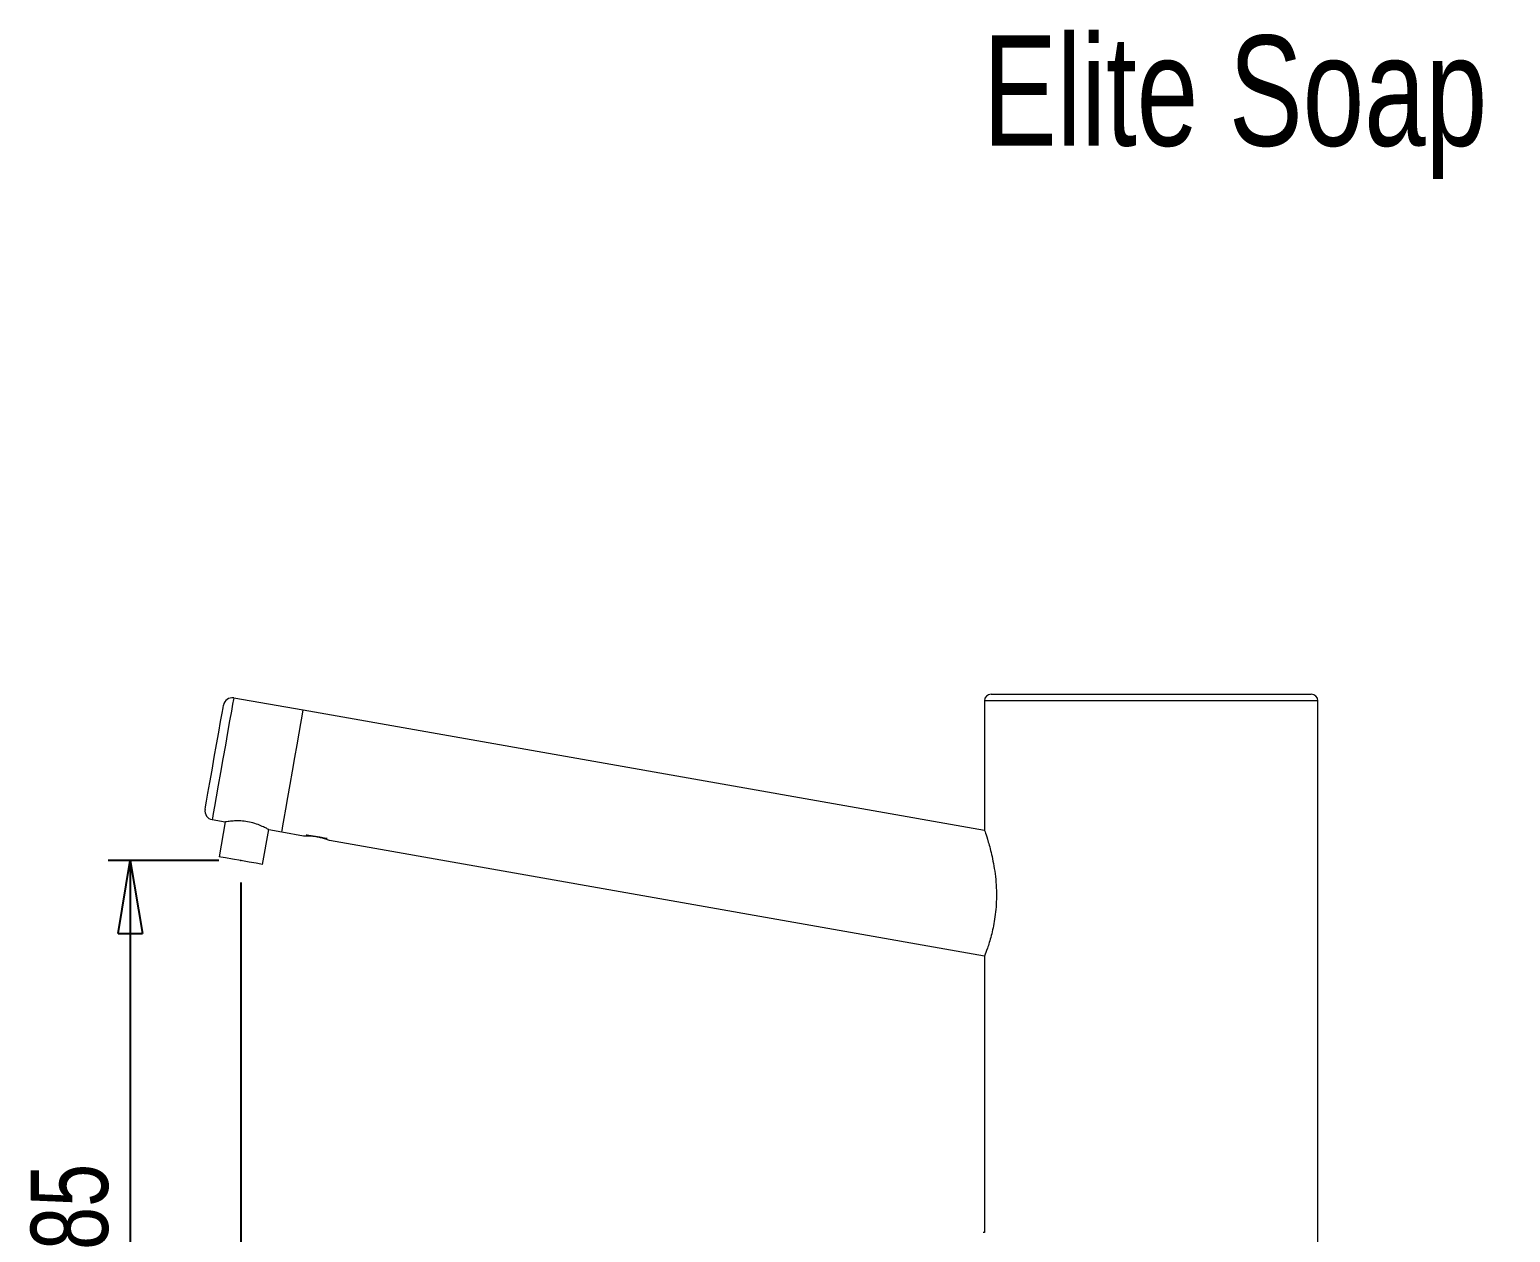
# Model space of a CAD drawing. Header units: millimetres. Extents: x 62 to 974, y 33 to 1436.
# Drawn here: x 240.9 to 576.6, y 1163.4 to 1436.1 of the extents above; entities that cross this region are included whole.
import ezdxf

# ---------------------------------------------------------------- set-up
doc = ezdxf.new("R2010")
doc.units = ezdxf.units.MM
doc.header["$LTSCALE"] = 5
doc.header["$PDSIZE"] = -1
doc.layers.add('LEVEL0', color=179, linetype='Continuous')
doc.styles.add('SLDTEXTSTYLE0', font='TXT', dxfattribs={"width": 0.75})
doc.dimstyles.new('SLDDIMSTYLE0', dxfattribs={"dimtxt": 17.5, "dimasz": 16.51, "dimexe": 0, "dimexo": 0.0625, "dimgap": 4.375, "dimtad": 1, "dimdec": 0, "dimlfac": 0.5, "dimrnd": 1e-09, "dimzin": 12, "dimdsep": 46, "dimtxsty": 'SLDTEXTSTYLE0', "dimblk1": 'CLOSED', "dimblk2": 'CLOSED', "dimsah": 1, "dimcen": 0.09, "dimadec": 0, "dimazin": 3, "dimtfac": 1, "dimtdec": 0, "dimtofl": 0, "dimtmove": 0, "dimatfit": 3, "dimldrblk": 'CLOSED', "dimfxl": 0, "dimfrac": 2, "dimtolj": 1, "dimtzin": 12, "dimarcsym": 0})

# ---------------------------------------------------------------- blocks, each defined once
blk = doc.blocks.new('_CLOSED')
at = {"color": 0, "linetype": 'ByBlock', "lineweight": -2}
for p, q in [((-1, 0.166667), (0, 0)), ((-1, 0.166667), (-1, -0.166667)), ((0, 0), (-1, -0.166667)), ((0, 0), (-1, 0))]:
    blk.add_line(p, q, dxfattribs=at)
blk = doc.blocks.new('_D')
at = {"layer": 'LEVEL0', "color": 7}
for p, q in [((288.79, 1242.7), (288.79, 1089.48)), ((288.79, 1094.48), (457.37, 1094.48))]:
    blk.add_line(p, q, dxfattribs=at)
at = {"layer": 'LEVEL0', "color": 7, "xscale": 16.51, "yscale": 16.51, "rotation": 180.0000000000004}
blk.add_blockref('_CLOSED', (288.79, 1094.48), dxfattribs=at)
at = {"layer": 'LEVEL0', "color": 7, "xscale": 16.51, "yscale": 16.51}
blk.add_blockref('_CLOSED', (457.37, 1094.48), dxfattribs=at)
at = {"layer": 'LEVEL0', "color": 7, "insert": (356.92, 1117.04), "char_height": 17.5, "attachment_point": 1, "style": 'SLDTEXTSTYLE0'}
blk.add_mtext('84', dxfattribs=at)
blk = doc.blocks.new('_D_1')
at = {"layer": 'LEVEL0', "color": 7}
for p, q in [((283.79, 1247.7), (258.72, 1247.7)), ((263.72, 1247.7), (263.72, 1077.41)), ((449.17, 1077.41), (258.72, 1077.41))]:
    blk.add_line(p, q, dxfattribs=at)
at = {"layer": 'LEVEL0', "color": 7, "xscale": 16.51, "yscale": 16.51}
for p, rotation in [((263.72, 1247.7), 90.0000000000004), ((263.72, 1077.41), 270.0000000000004)]:
    blk.add_blockref('_CLOSED', p, dxfattribs=dict(at, rotation=rotation))
at = {"layer": 'LEVEL0', "color": 7, "insert": (241.16, 1159.43), "char_height": 17.5, "attachment_point": 1, "rotation": 90, "style": 'SLDTEXTSTYLE0'}
blk.add_mtext('85', dxfattribs=at)

msp = doc.modelspace()

# ---------------------------------------------------------------- linework, layer by layer
at = {"color": 7, "linetype": 'Continuous', "lineweight": 15}
for p, q in [((302.92, 1281.77), (287.17, 1284.54)), ((457.37, 1283.91), (457.37, 1254.64)), ((458.87, 1285.41), (495.17, 1285.41)), ((495.17, 1285.41), (531.47, 1285.41)), ((532.97, 1085.41), (532.97, 1283.91)), ((457.37, 1254.53), (302.92, 1281.77)), ((282.3, 1256.97), (285.26, 1256.45)), ((285.26, 1256.45), (283.87, 1248.57)), ((293.72, 1246.83), (295.11, 1254.71)), ((295.11, 1254.71), (298.06, 1254.19)), ((298.06, 1254.19), (302.99, 1253.32)), ((308.86, 1252.29), (457.37, 1226.1)), ((457.37, 1226.1), (457.37, 1163.41)), ((457.37, 1163.41), (457.11, 1163.41))]:
    msp.add_line(p, q, dxfattribs=at)
at = {"color": 8, "linetype": 'Continuous', "lineweight": 0}
for p, q in [((495.17, 1283.91), (457.37, 1283.91)), ((532.97, 1283.91), (495.17, 1283.91))]:
    msp.add_line(p, q, dxfattribs=at)
at = {"color": 7, "linetype": 'Continuous', "lineweight": 15, "flags": 128}
for points in [[(282.77, 1271.1), (283.28, 1274.04), (283.77, 1276.8), (284.19, 1279.19), (284.53, 1281.08), (284.75, 1282.34), (284.85, 1282.9), (284.85, 1282.92)], [(298.06, 1254.19), (298.12, 1254.54), (298.3, 1255.56), (298.59, 1257.2), (298.98, 1259.38), (299.44, 1262), (299.95, 1264.91), (300.49, 1267.98), (301.03, 1271.05), (301.55, 1273.96), (302.01, 1276.58), (302.39, 1278.76), (302.68, 1280.4), (302.86, 1281.42), (302.92, 1281.77), (302.92, 1281.77)], [(298.06, 1254.19), (298.12, 1254.54), (298.3, 1255.56), (298.59, 1257.2), (298.98, 1259.38), (299.44, 1262), (299.95, 1264.91), (300.49, 1267.98), (301.03, 1271.05), (301.55, 1273.96), (302.01, 1276.58), (302.39, 1278.76), (302.68, 1280.4), (302.86, 1281.42), (302.92, 1281.77)], [(280.68, 1259.29), (280.69, 1259.31), (280.78, 1259.87), (281.01, 1261.13), (281.34, 1263.01), (281.76, 1265.41), (282.25, 1268.17), (282.77, 1271.1)], [(303.62, 1253.58), (303.77, 1253.56), (305.19, 1253.31), (306.72, 1253.04), (308.15, 1252.78), (308.39, 1252.74)], [(288.79, 1247.7), (286.91, 1248.03), (285.31, 1248.32), (284.24, 1248.5), (283.87, 1248.57)], [(293.72, 1246.83), (293.34, 1246.9), (292.28, 1247.09), (290.68, 1247.37), (288.79, 1247.7)]]:
    msp.add_lwpolyline(points, dxfattribs=at)
at = {"color": 8, "linetype": 'Continuous', "lineweight": 0, "flags": 128}
for points in [[(287.17, 1284.54), (287.11, 1284.2), (286.93, 1283.18), (286.64, 1281.54), (286.25, 1279.35), (285.79, 1276.74), (285.28, 1273.83), (284.74, 1270.76)], [(284.74, 1270.76), (284.19, 1267.69), (283.68, 1264.78), (283.22, 1262.16), (282.83, 1259.98), (282.55, 1258.34), (282.37, 1257.32), (282.3, 1256.97)]]:
    msp.add_lwpolyline(points, dxfattribs=at)
at = {"color": 7, "linetype": 'Continuous', "lineweight": 15}
for centre, radius, start, end in [((286.82, 1282.58), 2, 80, 170), ((458.87, 1283.91), 1.5, 90, 180), ((531.47, 1283.91), 1.5, 0, 90), ((282.65, 1258.94), 2, 170, 260)]:
    msp.add_arc(centre, radius, start, end, dxfattribs=at)
for points, knots in [([(295.11, 1254.71), (295.06, 1254.74), (294.96, 1254.8), (294.22, 1255.2), (293.08, 1255.72), (291.59, 1256.24), (289.94, 1256.59), (288.35, 1256.71), (286.93, 1256.67), (285.86, 1256.55), (285.28, 1256.45), (285.32, 1256.46), (285.33, 1256.46)], [0, 0, 0, 0, 0.10288, 0.205622, 0.312007, 0.421932, 0.527642, 0.627742, 0.729672, 0.837759, 0.947167, 1, 1, 1, 1]), ([(302.99, 1253.32), (303.02, 1253.32), (303.08, 1253.33), (303.6, 1253.34), (304.36, 1253.32), (305.3, 1253.24), (306.31, 1253.08), (307.26, 1252.85), (308.06, 1252.6), (308.63, 1252.39), (308.9, 1252.28), (308.87, 1252.29), (308.86, 1252.3)], [0, 0, 0, 0, 0.105718, 0.21138, 0.318505, 0.42674, 0.53334, 0.638098, 0.743679, 0.851441, 0.959393, 1, 1, 1, 1]), ([(457.37, 1254.64), (457.42, 1254.49), (457.52, 1254.2), (458.24, 1252), (459.14, 1248.65), (459.95, 1244.15), (460.21, 1239.08), (459.76, 1234.36), (458.9, 1230.48), (458.01, 1227.66), (457.41, 1226.1), (457.43, 1226.16), (457.44, 1226.18)], [0, 0, 0, 0, 0.097175, 0.194101, 0.297468, 0.411994, 0.527097, 0.631636, 0.730678, 0.832923, 0.938894, 1, 1, 1, 1])]:
    msp.add_open_spline(points, degree=3, knots=knots, dxfattribs=at)
at = {"layer": 'LEVEL0', "color": 7, "lineweight": 0}
msp.add_point((288.79, 1247.7), dxfattribs=at)

# ---------------------------------------------------------------- texts
at = {"layer": 'LEVEL0', "color": 7, "insert": (714.89, 1434.73), "char_height": 25, "attachment_point": 3, "style": 'SLDTEXTSTYLE0'}
msp.add_mtext('Elite Soap Dispenser E', dxfattribs=at)

# ---------------------------------------------------------------- dimensions: what is measured, and where the dimension line sits
at = {"layer": 'LEVEL0', "color": 7}
dim = msp.add_linear_dim(base=(263.72, 1077.41), p1=(288.79, 1247.7), p2=(454.17, 1077.41), angle=90, dimstyle='SLDDIMSTYLE0', dxfattribs=at)
dim.commit()
dim.dimension.update_dxf_attribs({"geometry": '_D_1', "text_midpoint": (263.72, 1172.36), "dimtype": 160})
dim = msp.add_linear_dim(base=(457.37, 1094.48), p1=(288.79, 1247.7), p2=(457.37, 1085.41), dimstyle='SLDDIMSTYLE0', dxfattribs=at)
dim.commit()
dim.dimension.update_dxf_attribs({"geometry": '_D', "text_midpoint": (369.84, 1094.48), "dimtype": 160})

doc.saveas('drawing.dxf')
